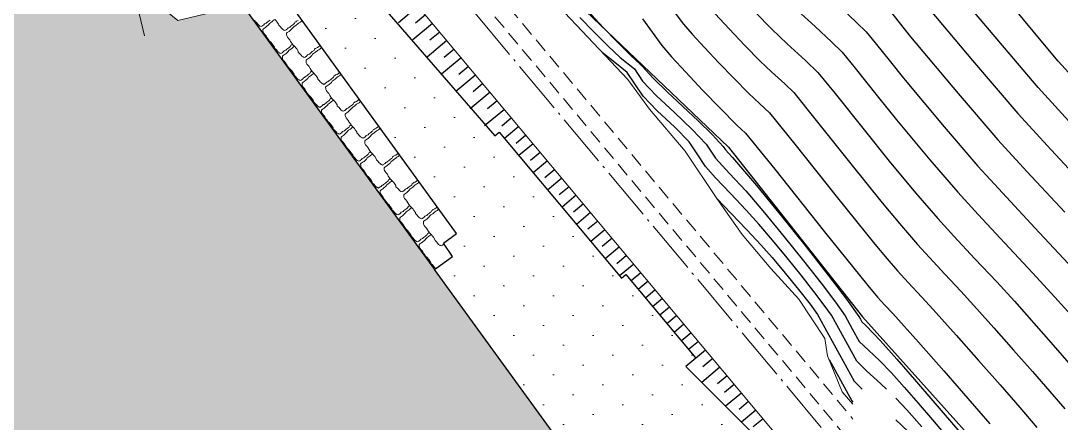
# Model space of a CAD drawing. Extents: x 62300 to 62638, y 108261 to 108784.
# Drawn here: x 62486.39 to 62532.82, y 108500.78 to 108518.75 of the extents above; entities that cross this region are included whole.
import ezdxf

# ---------------------------------------------------------------- set-up
doc = ezdxf.new("R2010")
doc.units = 0
doc.header["$MEASUREMENT"] = 0
for name, pattern in [('ACAD_ISO04W100', [30, 24, -3, 0, -3]), ('NASCOSTA', [9.525, 6.35, -3.175]), ('TRATTOPUNTO2', [12.7, 6.35, -3.175, 0, -3.175])]:
    doc.linetypes.add(name, pattern=pattern)
for name, color, linetype in [('colore lago', 131, 'Continuous'), ('curve livello 5m', 7, 'Continuous'), ('Limite fiume', 6, 'Continuous'), ('LIN010CO', 2, 'Continuous'), ('LIN010TR', 2, 'NASCOSTA'), ('LIN018CO', 6, 'Continuous'), ('LIN018TR', 6, 'NASCOSTA'), ('sezioni', 7, 'Continuous'), ('TalusHautBas', 7, 'Continuous')]:
    doc.layers.add(name, color=color, linetype=linetype)
doc.layers.add('Colori bordi', color=5, linetype='Continuous', plot=False)
doc.layers.add('no_plot', color=5, linetype='Continuous', plot=False)

msp = doc.modelspace()

# ---------------------------------------------------------------- hatches: boundary and pattern name
at = {"layer": 'colore lago', "linetype": 'Continuous', "lineweight": 0}
msp.add_hatch(color=256, dxfattribs=at).paths.add_polyline_path([(62547.915, 108426.777), (62544.897, 108437.007), (62544.493, 108444.651), (62545.356, 108452.699), (62543.608, 108459.606), (62537.06, 108468.431), (62530.397, 108473.862), (62527.61, 108478.063), (62523.513, 108483.362), (62517.305, 108489.509), (62515.162, 108489.283), (62513.59, 108490.987), (62513.852, 108495.246), (62504.852, 108507.641), (62496.282, 108519.444), (62493.401, 108518.757), (62485.503, 108525.16), (62484.758, 108528.288), (62471.397, 108544.28), (62471.521, 108544.381), (62471.307, 108544.63), (62466.582, 108550.14), (62461.323, 108555.669), (62452.234, 108564.908), (62445.975, 108571.355), (62438.597, 108578.993), (62431.968, 108586.051), (62422.759, 108596.383), (62419.614, 108600.43), (62408.579, 108615.912), (62402.883, 108625.049), (62402.431, 108624.768), (62397.589, 108621.762), (62392.271, 108618.46), (62379.582, 108610.581), (62385.62, 108600.92), (62400.115, 108577.726), (62397.691, 108576.2), (62399.555, 108573.013), (62400.542, 108570.997), (62402.182, 108566.645), (62403.779, 108562.376), (62405.518, 108558.228), (62408.196, 108552.888), (62411.192, 108547.807), (62415.156, 108541.54), (62417.677, 108537.481), (62418.985, 108535.375), (62423.804, 108527.74), (62427.401, 108522.066), (62428.917, 108522.33), (62431.999, 108520.483), (62435.209, 108517.103), (62435.248, 108508.375), (62442.532, 108497.745), (62448.327, 108490.271), (62457.902, 108478.106), (62469.007, 108462.331), (62468.89, 108461.981), (62477.152, 108449.843), (62486.864, 108436.011), (62496.889, 108418.536), (62504.8, 108403.974), (62555.468, 108403.974), (62553.625, 108410.285), (62549.503, 108421.578)])
at = {"layer": 'LIN010CO', "linetype": 'Continuous', "lineweight": 0}
h = msp.add_hatch(dxfattribs=at)
h.set_pattern_fill('DOTS', color=256, scale=20, angle=-45, style=0)
h.set_pattern_definition([(314.9999504, (171133.6369, 46447.5895), (1.325825598, 0.44194059), [0, -1.25])])
h.paths.add_polyline_path([(62504.878, 108507.605), (62505.742, 108508.232), (62505.354, 108508.795), (62505.963, 108509.256), (62498.597, 108519.418), (62499.167, 108519.911), (62493.894, 108527.02), (62493.514, 108526.744), (62492.516, 108530.933), (62507.543, 108513.616), (62507.737, 108513.778), (62513.187, 108507.255), (62513.381, 108507.417), (62516.504, 108503.679), (62516.063, 108503.311), (62524.715, 108494.745), (62523.716, 108493.899), (62524.201, 108493.33), (62513.852, 108495.246)])

# ---------------------------------------------------------------- linework, layer by layer
at = {"layer": 'Colori bordi', "linetype": 'Continuous', "lineweight": 0, "flags": 128}
msp.add_lwpolyline([(62513.852, 108495.246), (62504.852, 108507.641), (62496.282, 108519.444), (62493.401, 108518.757), (62485.503, 108525.16), (62484.758, 108528.288), (62471.397, 108544.28), (62471.521, 108544.381), (62471.307, 108544.63), (62466.582, 108550.14), (62461.323, 108555.669), (62452.234, 108564.908), (62445.975, 108571.355), (62438.597, 108578.993)], dxfattribs=at)
at = {"layer": 'curve livello 5m', "color": 2, "flags": 128}
for points in [[(62519.155, 108519.137), (62519.904, 108518.37), (62519.904, 108518.37), (62520.593, 108517.72), (62521.405, 108516.973), (62521.958, 108516.442), (62521.958, 108516.442), (62522.723, 108515.503), (62524.016, 108513.877), (62525.14, 108512.478), (62525.14, 108512.478), (62526.32, 108511.068), (62527.303, 108509.923), (62527.303, 108509.923), (62528.02, 108509.137), (62528.966, 108508.124), (62529.936, 108507.087), (62530.724, 108506.227), (62530.724, 108506.227), (62531.601, 108505.243), (62532.461, 108504.269), (62533.266, 108503.349)], [(62533.454, 108513.942), (62531.781, 108515.774), (62528.949, 108519.12)], [(62511.329, 108518.9), (62511.98, 108518.234), (62512.601, 108517.61), (62513.132, 108517.108), (62513.132, 108517.108), (62513.767, 108516.606), (62514.133, 108516.054), (62514.757, 108515.395), (62515.554, 108514.646), (62516.351, 108513.897), (62516.973, 108513.24), (62516.973, 108513.24), (62517.39, 108512.609), (62518.016, 108511.931), (62518.738, 108511.158), (62518.738, 108511.158), (62519.575, 108510.167), (62520.456, 108509.095), (62521.318, 108508.023), (62522.099, 108507.026), (62522.739, 108506.182), (62523.175, 108505.57), (62523.175, 108505.57), (62523.488, 108505.001), (62523.803, 108504.429), (62524.216, 108504.039), (62524.727, 108503.565), (62524.727, 108503.565), (62525.236, 108503.025), (62525.809, 108502.386), (62526.429, 108501.677), (62527.076, 108500.926), (62527.733, 108500.161)]]:
    msp.add_lwpolyline(points, dxfattribs=at)
at = {"layer": 'Limite fiume', "color": 2, "linetype": 'Continuous'}
msp.add_line((62494.752, 108521.551), (62504.852, 108507.641), dxfattribs=at)
at = {"layer": 'Limite fiume', "color": 2, "linetype": 'Continuous', "flags": 128}
msp.add_lwpolyline([(62504.852, 108507.641), (62505.646, 108508.229), (62505.251, 108508.812), (62505.83, 108509.251), (62498.441, 108519.457), (62499.034, 108519.89), (62493.887, 108526.95), (62493.528, 108526.685), (62492.516, 108530.933), (62507.543, 108513.616), (62507.737, 108513.778), (62513.187, 108507.255), (62513.381, 108507.417), (62516.504, 108503.679), (62516.063, 108503.311), (62524.663, 108494.702), (62523.716, 108493.899), (62524.201, 108493.33), (62513.852, 108495.246)], close=True, dxfattribs=at)
at = {"layer": 'LIN010CO', "linetype": 'Continuous', "lineweight": 0, "flags": 128}
for points in [[(62496.837, 108518.769), (62496.841, 108518.72), (62496.904, 108518.662), (62496.965, 108518.591), (62497.004, 108518.548), (62497.058, 108518.511), (62497.058, 108518.511), (62497.076, 108518.505), (62497.118, 108518.484), (62497.15, 108518.502), (62497.171, 108518.517), (62497.191, 108518.533), (62497.229, 108518.561), (62497.261, 108518.605), (62497.304, 108518.618), (62497.34, 108518.639), (62497.383, 108518.678), (62497.424, 108518.709), (62497.47, 108518.744), (62497.516, 108518.779)], [(62497.705, 108518.801), (62497.611, 108518.717), (62497.529, 108518.661), (62497.483, 108518.627), (62497.45, 108518.575), (62497.343, 108518.475), (62497.31, 108518.45), (62497.223, 108518.391), (62497.193, 108518.361), (62497.194, 108518.291), (62497.2, 108518.249), (62497.229, 108518.193), (62497.281, 108518.133), (62497.332, 108518.074), (62497.373, 108517.994), (62497.422, 108517.92), (62497.476, 108517.849), (62497.555, 108517.771), (62497.603, 108517.716), (62497.644, 108517.662), (62497.709, 108517.568), (62497.713, 108517.518), (62497.776, 108517.461), (62497.837, 108517.39), (62497.876, 108517.347), (62497.93, 108517.31), (62497.93, 108517.31), (62497.948, 108517.303), (62497.99, 108517.283), (62498.022, 108517.301), (62498.043, 108517.316), (62498.063, 108517.332), (62498.101, 108517.36), (62498.133, 108517.404), (62498.176, 108517.417), (62498.212, 108517.438), (62498.255, 108517.477), (62498.296, 108517.508), (62498.342, 108517.543), (62498.388, 108517.578), (62498.417, 108517.6), (62498.436, 108517.653), (62498.476, 108517.677), (62498.509, 108517.702)], [(62497.737, 108518.797), (62497.785, 108518.742), (62497.826, 108518.688), (62497.891, 108518.593), (62497.895, 108518.544), (62497.958, 108518.487), (62498.019, 108518.416), (62498.058, 108518.373), (62498.112, 108518.336), (62498.112, 108518.336), (62498.13, 108518.329), (62498.172, 108518.309), (62498.204, 108518.327), (62498.225, 108518.342), (62498.246, 108518.358), (62498.283, 108518.386), (62498.315, 108518.43), (62498.358, 108518.443), (62498.394, 108518.464), (62498.437, 108518.503), (62498.478, 108518.534), (62498.524, 108518.569), (62498.57, 108518.603), (62498.599, 108518.626), (62498.618, 108518.679), (62498.658, 108518.703), (62498.691, 108518.728), (62498.758, 108518.752)], [(62499.022, 108518.654), (62498.977, 108518.699), (62498.958, 108518.724), (62498.919, 108518.734), (62498.898, 108518.718), (62498.864, 108518.685), (62498.807, 108518.656), (62498.759, 108518.626), (62498.665, 108518.542), (62498.583, 108518.486), (62498.537, 108518.451), (62498.504, 108518.4), (62498.397, 108518.3), (62498.364, 108518.274), (62498.277, 108518.216), (62498.247, 108518.186), (62498.249, 108518.115), (62498.254, 108518.074), (62498.283, 108518.017), (62498.335, 108517.958), (62498.386, 108517.899), (62498.427, 108517.819), (62498.477, 108517.745), (62498.53, 108517.674), (62498.609, 108517.596), (62498.657, 108517.541), (62498.698, 108517.487), (62498.763, 108517.392), (62498.767, 108517.343), (62498.83, 108517.286), (62498.891, 108517.214), (62498.93, 108517.172), (62498.984, 108517.135), (62498.984, 108517.135), (62499.002, 108517.128), (62499.044, 108517.108), (62499.076, 108517.126), (62499.097, 108517.141), (62499.118, 108517.157), (62499.155, 108517.185), (62499.187, 108517.229), (62499.23, 108517.242), (62499.266, 108517.263), (62499.309, 108517.302), (62499.35, 108517.333), (62499.396, 108517.368), (62499.442, 108517.402), (62499.471, 108517.424), (62499.49, 108517.478), (62499.53, 108517.502), (62499.564, 108517.527), (62499.63, 108517.551), (62499.688, 108517.595), (62499.727, 108517.631), (62499.731, 108517.66), (62499.731, 108517.675)], [(62498.594, 108517.611), (62498.577, 108517.6), (62498.483, 108517.516), (62498.401, 108517.46), (62498.355, 108517.426), (62498.322, 108517.374), (62498.215, 108517.274), (62498.182, 108517.249), (62498.095, 108517.19), (62498.065, 108517.16), (62498.067, 108517.089), (62498.072, 108517.048), (62498.101, 108516.992), (62498.153, 108516.932), (62498.204, 108516.873), (62498.245, 108516.793), (62498.295, 108516.719), (62498.348, 108516.648), (62498.427, 108516.57), (62498.475, 108516.515), (62498.516, 108516.461), (62498.581, 108516.366), (62498.585, 108516.317), (62498.648, 108516.26), (62498.709, 108516.189), (62498.748, 108516.146), (62498.802, 108516.109), (62498.802, 108516.109), (62498.82, 108516.102), (62498.862, 108516.082), (62498.894, 108516.1), (62498.915, 108516.115), (62498.936, 108516.131), (62498.973, 108516.159), (62499.005, 108516.203), (62499.048, 108516.216), (62499.084, 108516.237), (62499.127, 108516.276), (62499.168, 108516.307), (62499.214, 108516.342), (62499.26, 108516.377), (62499.289, 108516.399), (62499.308, 108516.452), (62499.348, 108516.476), (62499.381, 108516.501)], [(62499.884, 108517.463), (62499.849, 108517.498), (62499.83, 108517.523), (62499.791, 108517.533), (62499.77, 108517.517), (62499.736, 108517.484), (62499.68, 108517.455), (62499.631, 108517.425), (62499.537, 108517.341), (62499.455, 108517.285), (62499.409, 108517.25), (62499.376, 108517.199), (62499.269, 108517.099), (62499.236, 108517.073), (62499.149, 108517.015), (62499.119, 108516.985), (62499.121, 108516.914), (62499.126, 108516.873), (62499.155, 108516.816), (62499.207, 108516.757), (62499.258, 108516.698), (62499.299, 108516.618), (62499.349, 108516.544), (62499.402, 108516.473), (62499.481, 108516.395), (62499.529, 108516.34), (62499.57, 108516.286), (62499.635, 108516.191), (62499.639, 108516.142), (62499.702, 108516.085), (62499.763, 108516.013), (62499.802, 108515.971), (62499.856, 108515.934), (62499.856, 108515.934), (62499.874, 108515.927), (62499.916, 108515.907), (62499.948, 108515.925), (62499.969, 108515.94), (62499.99, 108515.956), (62500.027, 108515.984), (62500.059, 108516.028), (62500.102, 108516.041), (62500.138, 108516.062), (62500.181, 108516.101), (62500.223, 108516.132), (62500.268, 108516.167), (62500.314, 108516.201), (62500.343, 108516.223), (62500.362, 108516.277), (62500.402, 108516.301), (62500.436, 108516.326), (62500.502, 108516.35), (62500.56, 108516.394), (62500.599, 108516.43), (62500.603, 108516.459), (62500.603, 108516.47)], [(62499.466, 108516.41), (62499.449, 108516.399), (62499.355, 108516.315), (62499.273, 108516.259), (62499.227, 108516.225), (62499.194, 108516.173), (62499.087, 108516.073), (62499.054, 108516.048), (62498.967, 108515.989), (62498.937, 108515.959), (62498.939, 108515.888), (62498.944, 108515.847), (62498.973, 108515.791), (62499.025, 108515.731), (62499.076, 108515.672), (62499.117, 108515.592), (62499.167, 108515.518), (62499.22, 108515.447), (62499.299, 108515.369), (62499.347, 108515.314), (62499.388, 108515.26), (62499.453, 108515.165), (62499.457, 108515.116), (62499.52, 108515.059), (62499.581, 108514.988), (62499.62, 108514.945), (62499.674, 108514.908), (62499.674, 108514.908), (62499.692, 108514.901), (62499.734, 108514.881), (62499.766, 108514.899), (62499.787, 108514.914), (62499.808, 108514.93), (62499.845, 108514.958), (62499.877, 108515.002), (62499.92, 108515.015), (62499.956, 108515.036), (62499.999, 108515.075), (62500.04, 108515.106), (62500.086, 108515.141), (62500.132, 108515.176), (62500.161, 108515.198), (62500.18, 108515.251), (62500.22, 108515.275), (62500.253, 108515.3)], [(62500.747, 108516.272), (62500.721, 108516.297), (62500.703, 108516.322), (62500.663, 108516.332), (62500.642, 108516.316), (62500.608, 108516.283), (62500.552, 108516.254), (62500.503, 108516.224), (62500.409, 108516.14), (62500.327, 108516.084), (62500.281, 108516.049), (62500.248, 108515.998), (62500.141, 108515.898), (62500.108, 108515.872), (62500.021, 108515.814), (62499.991, 108515.784), (62499.993, 108515.713), (62499.998, 108515.672), (62500.027, 108515.615), (62500.079, 108515.556), (62500.13, 108515.497), (62500.171, 108515.417), (62500.221, 108515.343), (62500.274, 108515.272), (62500.353, 108515.194), (62500.401, 108515.139), (62500.442, 108515.085), (62500.507, 108514.99), (62500.511, 108514.941), (62500.574, 108514.884), (62500.635, 108514.812), (62500.674, 108514.77), (62500.728, 108514.733), (62500.728, 108514.733), (62500.746, 108514.726), (62500.788, 108514.706), (62500.82, 108514.723), (62500.841, 108514.739), (62500.862, 108514.755), (62500.899, 108514.783), (62500.931, 108514.827), (62500.974, 108514.84), (62501.01, 108514.861), (62501.053, 108514.9), (62501.095, 108514.931), (62501.14, 108514.966), (62501.186, 108515), (62501.215, 108515.022), (62501.234, 108515.076), (62501.274, 108515.1), (62501.308, 108515.125), (62501.374, 108515.149), (62501.432, 108515.193), (62501.471, 108515.229), (62501.475, 108515.258), (62501.475, 108515.266)], [(62500.338, 108515.209), (62500.321, 108515.198), (62500.227, 108515.114), (62500.145, 108515.058), (62500.099, 108515.024), (62500.066, 108514.972), (62499.959, 108514.872), (62499.926, 108514.847), (62499.839, 108514.788), (62499.809, 108514.758), (62499.811, 108514.687), (62499.816, 108514.646), (62499.845, 108514.59), (62499.897, 108514.53), (62499.948, 108514.471), (62499.989, 108514.391), (62500.039, 108514.317), (62500.092, 108514.246), (62500.171, 108514.168), (62500.219, 108514.113), (62500.26, 108514.059), (62500.325, 108513.964), (62500.329, 108513.915), (62500.392, 108513.858), (62500.453, 108513.787), (62500.492, 108513.744), (62500.546, 108513.707), (62500.546, 108513.707), (62500.564, 108513.7), (62500.606, 108513.68), (62500.638, 108513.698), (62500.659, 108513.713), (62500.68, 108513.729), (62500.717, 108513.757), (62500.749, 108513.801), (62500.792, 108513.814), (62500.828, 108513.835), (62500.871, 108513.874), (62500.913, 108513.905), (62500.958, 108513.94), (62501.004, 108513.975), (62501.033, 108513.997), (62501.052, 108514.05), (62501.092, 108514.074), (62501.125, 108514.099)], [(62501.61, 108515.08), (62501.593, 108515.096), (62501.575, 108515.121), (62501.535, 108515.131), (62501.514, 108515.115), (62501.48, 108515.082), (62501.424, 108515.053), (62501.375, 108515.023), (62501.281, 108514.939), (62501.199, 108514.883), (62501.153, 108514.848), (62501.12, 108514.797), (62501.013, 108514.697), (62500.98, 108514.671), (62500.893, 108514.613), (62500.863, 108514.583), (62500.865, 108514.512), (62500.87, 108514.471), (62500.9, 108514.414), (62500.951, 108514.355), (62501.002, 108514.296), (62501.043, 108514.216), (62501.093, 108514.142), (62501.146, 108514.071), (62501.225, 108513.993), (62501.273, 108513.938), (62501.314, 108513.884), (62501.379, 108513.789), (62501.383, 108513.74), (62501.446, 108513.683), (62501.507, 108513.611), (62501.546, 108513.569), (62501.6, 108513.531), (62501.6, 108513.531), (62501.618, 108513.525), (62501.66, 108513.505), (62501.692, 108513.522), (62501.713, 108513.538), (62501.734, 108513.554), (62501.771, 108513.582), (62501.803, 108513.626), (62501.846, 108513.639), (62501.882, 108513.66), (62501.925, 108513.699), (62501.967, 108513.73), (62502.012, 108513.765), (62502.058, 108513.799), (62502.087, 108513.821), (62502.106, 108513.875), (62502.146, 108513.899), (62502.18, 108513.924), (62502.246, 108513.948), (62502.305, 108513.992), (62502.343, 108514.028), (62502.347, 108514.057), (62502.347, 108514.061)], [(62501.21, 108514.008), (62501.193, 108513.997), (62501.099, 108513.913), (62501.017, 108513.857), (62500.971, 108513.823), (62500.938, 108513.771), (62500.831, 108513.671), (62500.798, 108513.645), (62500.711, 108513.587), (62500.681, 108513.557), (62500.683, 108513.486), (62500.688, 108513.445), (62500.717, 108513.389), (62500.769, 108513.329), (62500.82, 108513.27), (62500.861, 108513.19), (62500.911, 108513.116), (62500.964, 108513.045), (62501.043, 108512.967), (62501.091, 108512.912), (62501.132, 108512.858), (62501.197, 108512.763), (62501.201, 108512.714), (62501.264, 108512.657), (62501.325, 108512.586), (62501.364, 108512.543), (62501.418, 108512.506), (62501.418, 108512.506), (62501.436, 108512.499), (62501.478, 108512.479), (62501.51, 108512.497), (62501.531, 108512.512), (62501.552, 108512.528), (62501.589, 108512.556), (62501.621, 108512.6), (62501.664, 108512.613), (62501.7, 108512.634), (62501.743, 108512.673), (62501.785, 108512.704), (62501.83, 108512.739), (62501.876, 108512.774), (62501.905, 108512.796), (62501.924, 108512.849), (62501.964, 108512.873), (62501.997, 108512.898)], [(62502.472, 108513.889), (62502.466, 108513.895), (62502.447, 108513.92), (62502.407, 108513.93), (62502.386, 108513.914), (62502.352, 108513.881), (62502.296, 108513.852), (62502.247, 108513.821), (62502.153, 108513.738), (62502.071, 108513.682), (62502.025, 108513.647), (62501.992, 108513.596), (62501.885, 108513.496), (62501.852, 108513.47), (62501.765, 108513.412), (62501.735, 108513.382), (62501.737, 108513.311), (62501.742, 108513.27), (62501.772, 108513.213), (62501.823, 108513.154), (62501.874, 108513.095), (62501.915, 108513.015), (62501.965, 108512.941), (62502.018, 108512.87), (62502.097, 108512.792), (62502.145, 108512.737), (62502.186, 108512.683), (62502.251, 108512.588), (62502.255, 108512.539), (62502.318, 108512.482), (62502.379, 108512.41), (62502.418, 108512.368), (62502.472, 108512.33), (62502.472, 108512.33), (62502.49, 108512.324), (62502.532, 108512.304), (62502.564, 108512.321), (62502.585, 108512.337), (62502.606, 108512.353), (62502.643, 108512.381), (62502.675, 108512.425), (62502.718, 108512.438), (62502.754, 108512.459), (62502.797, 108512.498), (62502.839, 108512.529), (62502.884, 108512.564), (62502.93, 108512.598), (62502.959, 108512.62), (62502.978, 108512.674), (62503.018, 108512.698), (62503.052, 108512.723), (62503.118, 108512.747), (62503.177, 108512.791), (62503.215, 108512.827), (62503.219, 108512.856), (62503.219, 108512.857)], [(62502.082, 108512.807), (62502.065, 108512.796), (62501.971, 108512.712), (62501.889, 108512.656), (62501.843, 108512.622), (62501.81, 108512.57), (62501.703, 108512.47), (62501.67, 108512.444), (62501.583, 108512.386), (62501.553, 108512.356), (62501.555, 108512.285), (62501.56, 108512.244), (62501.59, 108512.187), (62501.641, 108512.128), (62501.692, 108512.069), (62501.733, 108511.989), (62501.783, 108511.915), (62501.836, 108511.844), (62501.915, 108511.766), (62501.963, 108511.711), (62502.004, 108511.657), (62502.069, 108511.562), (62502.073, 108511.513), (62502.136, 108511.456), (62502.197, 108511.385), (62502.236, 108511.342), (62502.29, 108511.305), (62502.29, 108511.305), (62502.308, 108511.298), (62502.35, 108511.278), (62502.382, 108511.296), (62502.403, 108511.311), (62502.424, 108511.327), (62502.461, 108511.355), (62502.493, 108511.399), (62502.536, 108511.412), (62502.572, 108511.433), (62502.615, 108511.472), (62502.657, 108511.503), (62502.702, 108511.538), (62502.748, 108511.572), (62502.777, 108511.595), (62502.796, 108511.648), (62502.836, 108511.672), (62502.869, 108511.697)], [(62503.32, 108512.717), (62503.319, 108512.719), (62503.279, 108512.729), (62503.258, 108512.713), (62503.224, 108512.68), (62503.168, 108512.651), (62503.119, 108512.62), (62503.025, 108512.537), (62502.943, 108512.481), (62502.897, 108512.446), (62502.864, 108512.395), (62502.757, 108512.295), (62502.724, 108512.269), (62502.638, 108512.211), (62502.607, 108512.181), (62502.609, 108512.11), (62502.614, 108512.069), (62502.644, 108512.012), (62502.695, 108511.953), (62502.746, 108511.894), (62502.787, 108511.814), (62502.837, 108511.74), (62502.89, 108511.669), (62502.969, 108511.591), (62503.017, 108511.536), (62503.058, 108511.482), (62503.123, 108511.387), (62503.127, 108511.338), (62503.19, 108511.281), (62503.251, 108511.209), (62503.29, 108511.167), (62503.344, 108511.129), (62503.344, 108511.129), (62503.362, 108511.123), (62503.404, 108511.103), (62503.436, 108511.12), (62503.457, 108511.136), (62503.478, 108511.152), (62503.515, 108511.18), (62503.547, 108511.224), (62503.59, 108511.237), (62503.626, 108511.258), (62503.669, 108511.297), (62503.711, 108511.328), (62503.756, 108511.363), (62503.802, 108511.397), (62503.831, 108511.419), (62503.85, 108511.473), (62503.89, 108511.497), (62503.924, 108511.522), (62503.99, 108511.546), (62504.049, 108511.59), (62504.087, 108511.626), (62504.091, 108511.653)], [(62502.954, 108511.606), (62502.937, 108511.595), (62502.843, 108511.511), (62502.761, 108511.455), (62502.715, 108511.42), (62502.682, 108511.369), (62502.575, 108511.269), (62502.542, 108511.243), (62502.455, 108511.185), (62502.425, 108511.155), (62502.427, 108511.084), (62502.432, 108511.043), (62502.462, 108510.986), (62502.513, 108510.927), (62502.564, 108510.868), (62502.605, 108510.788), (62502.655, 108510.714), (62502.708, 108510.643), (62502.787, 108510.565), (62502.835, 108510.51), (62502.876, 108510.456), (62502.941, 108510.361), (62502.945, 108510.312), (62503.008, 108510.255), (62503.069, 108510.184), (62503.108, 108510.141), (62503.162, 108510.104), (62503.162, 108510.104), (62503.18, 108510.097), (62503.222, 108510.077), (62503.254, 108510.095), (62503.275, 108510.11), (62503.296, 108510.126), (62503.333, 108510.154), (62503.365, 108510.198), (62503.408, 108510.211), (62503.444, 108510.232), (62503.487, 108510.271), (62503.529, 108510.302), (62503.574, 108510.337), (62503.62, 108510.371), (62503.649, 108510.394), (62503.668, 108510.447), (62503.708, 108510.471), (62503.741, 108510.496)], [(62504.188, 108511.519), (62504.151, 108511.528), (62504.13, 108511.512), (62504.096, 108511.479), (62504.04, 108511.45), (62503.991, 108511.419), (62503.897, 108511.336), (62503.815, 108511.28), (62503.769, 108511.245), (62503.736, 108511.194), (62503.629, 108511.093), (62503.596, 108511.068), (62503.51, 108511.01), (62503.479, 108510.98), (62503.481, 108510.909), (62503.486, 108510.868), (62503.516, 108510.811), (62503.567, 108510.752), (62503.618, 108510.693), (62503.659, 108510.613), (62503.709, 108510.539), (62503.762, 108510.468), (62503.841, 108510.39), (62503.889, 108510.335), (62503.93, 108510.281), (62503.995, 108510.186), (62504, 108510.137), (62504.062, 108510.08), (62504.123, 108510.008), (62504.162, 108509.966), (62504.216, 108509.928), (62504.216, 108509.928), (62504.234, 108509.922), (62504.276, 108509.902), (62504.308, 108509.919), (62504.329, 108509.935), (62504.35, 108509.951), (62504.387, 108509.979), (62504.419, 108510.023), (62504.462, 108510.036), (62504.499, 108510.057), (62504.541, 108510.096), (62504.583, 108510.127), (62504.628, 108510.162), (62504.674, 108510.196), (62504.703, 108510.218), (62504.722, 108510.272), (62504.762, 108510.296), (62504.796, 108510.321), (62504.862, 108510.345), (62504.921, 108510.389), (62504.959, 108510.425), (62504.962, 108510.449)], [(62503.826, 108510.405), (62503.809, 108510.394), (62503.715, 108510.31), (62503.633, 108510.254), (62503.587, 108510.219), (62503.554, 108510.168), (62503.447, 108510.068), (62503.414, 108510.042), (62503.328, 108509.984), (62503.297, 108509.954), (62503.299, 108509.883), (62503.304, 108509.842), (62503.334, 108509.785), (62503.385, 108509.726), (62503.436, 108509.667), (62503.477, 108509.587), (62503.527, 108509.513), (62503.58, 108509.442), (62503.659, 108509.364), (62503.707, 108509.309), (62503.748, 108509.255), (62503.813, 108509.16), (62503.817, 108509.111), (62503.88, 108509.054), (62503.941, 108508.982), (62503.98, 108508.94), (62504.034, 108508.903), (62504.034, 108508.903), (62504.052, 108508.896), (62504.094, 108508.876), (62504.126, 108508.894), (62504.147, 108508.909), (62504.168, 108508.925), (62504.205, 108508.953), (62504.237, 108508.997), (62504.28, 108509.01), (62504.316, 108509.031), (62504.359, 108509.07), (62504.401, 108509.101), (62504.446, 108509.136), (62504.492, 108509.17), (62504.521, 108509.192), (62504.54, 108509.246), (62504.58, 108509.27), (62504.613, 108509.295)], [(62505.057, 108510.319), (62505.023, 108510.327), (62505.002, 108510.311), (62504.968, 108510.278), (62504.912, 108510.249), (62504.863, 108510.218), (62504.769, 108510.135), (62504.687, 108510.079), (62504.641, 108510.044), (62504.608, 108509.993), (62504.501, 108509.892), (62504.468, 108509.867), (62504.382, 108509.809), (62504.351, 108509.779), (62504.353, 108509.708), (62504.358, 108509.667), (62504.388, 108509.61), (62504.439, 108509.551), (62504.49, 108509.492), (62504.531, 108509.412), (62504.581, 108509.338), (62504.634, 108509.267), (62504.713, 108509.189), (62504.761, 108509.134), (62504.802, 108509.08), (62504.867, 108508.985), (62504.872, 108508.936), (62504.934, 108508.879), (62504.995, 108508.807), (62505.034, 108508.765), (62505.088, 108508.727), (62505.088, 108508.727), (62505.106, 108508.721), (62505.148, 108508.701), (62505.18, 108508.718), (62505.201, 108508.734), (62505.222, 108508.75), (62505.259, 108508.778), (62505.267, 108508.788)], [(62504.698, 108509.203), (62504.681, 108509.193), (62504.587, 108509.109), (62504.505, 108509.053), (62504.459, 108509.018), (62504.426, 108508.967), (62504.319, 108508.867), (62504.286, 108508.841), (62504.2, 108508.783), (62504.169, 108508.753), (62504.171, 108508.682), (62504.176, 108508.641), (62504.206, 108508.584), (62504.257, 108508.525), (62504.308, 108508.466), (62504.349, 108508.386), (62504.399, 108508.312), (62504.452, 108508.241), (62504.531, 108508.163), (62504.579, 108508.108), (62504.62, 108508.054), (62504.685, 108507.959), (62504.69, 108507.91), (62504.752, 108507.853), (62504.813, 108507.781), (62504.852, 108507.739), (62504.906, 108507.702), (62504.906, 108507.702), (62504.924, 108507.695), (62504.925, 108507.695)]]:
    msp.add_lwpolyline(points, dxfattribs=at)
at = {"layer": 'LIN010TR', "lineweight": 0, "ltscale": 0.1, "flags": 128}
for points in [[(62486.783, 108544.942), (62492.637, 108537.936), (62523.523, 108500.966)], [(62486.783, 108543.779), (62492.637, 108536.772), (62523.523, 108499.803)]]:
    msp.add_lwpolyline(points, dxfattribs=at)
at = {"layer": 'LIN010TR', "linetype": 'TRATTOPUNTO2', "lineweight": 0, "ltscale": 5, "flags": 128}
msp.add_lwpolyline([(62486.439, 108540.988), (62491.902, 108518.07)], dxfattribs=at)
at = {"layer": 'LIN018CO', "color": 2}
for p, q in [((62504.121, 108519.395), (62503.241, 108518.66)), ((62504.762, 108518.628), (62503.882, 108517.892)), ((62504.442, 108519.012), (62504.003, 108518.645)), ((62505.083, 108518.244), (62504.644, 108517.878)), ((62505.403, 108517.86), (62504.523, 108517.125)), ((62505.724, 108517.477), (62505.285, 108517.11)), ((62506.045, 108517.093), (62505.164, 108516.357)), ((62506.686, 108516.326), (62505.805, 108515.59)), ((62506.365, 108516.709), (62505.927, 108516.343)), ((62507.006, 108515.942), (62506.568, 108515.576)), ((62507.327, 108515.558), (62506.446, 108514.822)), ((62507.647, 108515.174), (62507.209, 108514.808)), ((62507.968, 108514.791), (62507.087, 108514.055)), ((62508.289, 108514.407), (62507.85, 108514.041)), ((62508.609, 108514.023), (62507.975, 108513.493)), ((62508.93, 108513.64), (62508.491, 108513.273)), ((62509.25, 108513.256), (62508.616, 108512.726)), ((62509.571, 108512.872), (62509.132, 108512.506)), ((62509.891, 108512.489), (62509.257, 108511.959)), ((62510.212, 108512.105), (62509.773, 108511.738)), ((62510.533, 108511.721), (62509.898, 108511.191)), ((62510.853, 108511.337), (62510.415, 108510.971)), ((62511.174, 108510.954), (62510.539, 108510.424)), ((62511.494, 108510.57), (62511.056, 108510.204)), ((62511.815, 108510.186), (62511.181, 108509.656)), ((62512.135, 108509.803), (62511.697, 108509.436)), ((62512.456, 108509.419), (62511.822, 108508.889)), ((62512.777, 108509.035), (62512.338, 108508.669)), ((62513.097, 108508.651), (62512.463, 108508.121)), ((62513.418, 108508.268), (62512.979, 108507.901)), ((62513.738, 108507.884), (62513.104, 108507.354)), ((62514.059, 108507.5), (62513.62, 108507.134)), ((62514.379, 108507.117), (62513.939, 108506.749)), ((62514.7, 108506.733), (62514.261, 108506.366)), ((62515.021, 108506.349), (62514.58, 108505.981)), ((62515.341, 108505.965), (62514.903, 108505.599)), ((62515.662, 108505.582), (62515.221, 108505.214)), ((62515.982, 108505.198), (62515.544, 108504.832)), ((62516.303, 108504.814), (62515.863, 108504.446)), ((62516.623, 108504.431), (62516.185, 108504.064)), ((62516.944, 108504.047), (62516.063, 108503.311)), ((62517.585, 108503.279), (62516.773, 108502.601)), ((62517.265, 108503.663), (62516.826, 108503.297)), ((62517.906, 108502.896), (62517.471, 108502.532)), ((62518.226, 108502.512), (62517.793, 108502.15)), ((62518.547, 108502.128), (62517.837, 108501.535)), ((62518.867, 108501.745), (62518.438, 108501.386)), ((62519.188, 108501.361), (62518.547, 108500.825)), ((62519.509, 108500.977), (62519.074, 108500.614))]:
    msp.add_line(p, q, dxfattribs=at)
at = {"layer": 'LIN018TR', "linetype": 'ACAD_ISO04W100', "lineweight": 0, "ltscale": 0.1, "flags": 128}
msp.add_lwpolyline([(62486.783, 108542.878), (62523.523, 108498.901)], dxfattribs=at)
at = {"layer": 'no_plot', "flags": 128}
for points in [[(62534.541, 108514.903), (62532.676, 108516.944), (62532.676, 108516.944), (62531.99, 108517.756), (62528.544, 108521.936)], [(62526.416, 108519.884), (62528.854, 108516.97), (62530.885, 108514.604), (62532.367, 108512.981), (62534.322, 108510.888)], [(62511.67, 108519.202), (62512.375, 108518.443), (62513.004, 108517.805), (62513.615, 108517.202), (62514.026, 108516.813), (62514.081, 108516.769), (62514.112, 108516.722), (62514.607, 108516.18), (62515.234, 108515.57), (62515.926, 108514.925), (62516.618, 108514.28), (62517.244, 108513.671), (62517.737, 108513.131), (62517.834, 108512.984), (62518.147, 108512.647), (62519.212, 108511.386), (62520.332, 108510.024), (62521.429, 108508.659), (62522.422, 108507.392), (62523.236, 108506.319), (62523.79, 108505.54), (62523.852, 108505.427), (62523.915, 108505.313), (62524.099, 108505.141), (62524.747, 108504.452), (62525.477, 108503.639), (62526.266, 108502.736), (62527.09, 108501.78), (62527.927, 108500.806), (62528.751, 108499.85)], [(62515.548, 108519.139), (62515.967, 108518.59), (62516.347, 108518.155), (62516.895, 108517.557), (62517.543, 108516.869), (62518.219, 108516.165), (62518.857, 108515.518), (62519.363, 108515.044), (62519.799, 108514.633), (62520.93, 108513.245), (62522.84, 108510.842), (62524.502, 108508.775), (62525.053, 108508.117), (62525.511, 108507.582), (62525.986, 108507.065), (62526.594, 108506.415), (62527.109, 108505.857), (62528.125, 108504.717), (62529.13, 108503.58), (62530.09, 108502.487), (62530.969, 108501.476), (62531.733, 108500.589)], [(62517.367, 108519.055), (62517.991, 108518.381), (62518.7, 108517.637), (62519.38, 108516.944), (62519.883, 108516.469), (62520.476, 108515.925), (62520.878, 108515.538), (62521.826, 108514.374), (62523.428, 108512.359), (62524.821, 108510.626), (62525.686, 108509.592), (62526.407, 108508.752), (62526.933, 108508.176), (62527.627, 108507.434), (62528.338, 108506.672), (62528.917, 108506.042), (62529.808, 108505.042), (62530.69, 108504.045), (62531.531, 108503.086), (62532.302, 108502.199), (62532.973, 108501.421)], [(62521.05, 108519.203), (62521.83, 108518.486), (62522.561, 108517.811), (62523.037, 108517.347), (62523.619, 108516.632), (62524.603, 108515.394), (62525.459, 108514.329), (62526.953, 108512.543), (62528.198, 108511.093), (62529.107, 108510.098), (62530.305, 108508.815), (62531.533, 108507.501), (62532.532, 108506.412), (62533.388, 108505.451)], [(62523.027, 108519.288), (62523.687, 108518.675), (62524.116, 108518.252), (62524.516, 108517.761), (62525.191, 108516.911), (62525.778, 108516.181), (62527.587, 108514.019), (62529.094, 108512.263), (62530.194, 108511.059), (62531.644, 108509.506), (62533.131, 108507.915)], [(62525.195, 108519.156), (62525.589, 108518.667), (62526.097, 108518.032), (62528.221, 108515.495), (62529.989, 108513.434), (62531.281, 108512.02), (62532.983, 108510.197)], [(62514.124, 108518.828), (62514.561, 108518.232), (62514.993, 108517.643), (62515.432, 108517.141), (62516.066, 108516.449), (62516.814, 108515.654), (62517.597, 108514.84), (62518.333, 108514.092), (62518.72, 108513.728), (62520.034, 108512.116), (62522.253, 108509.325), (62524.183, 108506.923), (62524.616, 108506.412), (62524.949, 108506.052), (62525.301, 108505.672), (62526.442, 108504.392), (62527.571, 108503.115), (62528.648, 108501.888), (62529.635, 108500.753)], [(62525.023, 108502.303), (62524.783, 108502.529), (62524.106, 108503.141), (62523.691, 108503.546), (62523.691, 108503.546), (62523.124, 108504.575), (62522.56, 108505.6), (62522.242, 108506.046), (62521.776, 108506.66), (62521.207, 108507.386), (62520.58, 108508.167), (62519.938, 108508.947), (62519.328, 108509.67), (62519.328, 108509.67), (62518.764, 108510.288), (62518.053, 108511.035), (62517.384, 108511.74), (62516.946, 108512.234), (62516.946, 108512.234), (62516.571, 108512.804), (62516.209, 108513.349), (62516.209, 108513.349), (62515.575, 108514.001), (62514.79, 108514.732), (62514.154, 108515.386), (62514.154, 108515.386), (62513.791, 108515.937), (62513.452, 108516.443), (62513.452, 108516.443), (62512.903, 108516.883), (62512.337, 108517.327)], [(62517.447, 108510.814), (62518.09, 108510.14), (62518.78, 108509.417), (62519.416, 108508.74), (62519.919, 108508.181), (62520.502, 108507.486), (62521.097, 108506.749), (62521.609, 108506.091), (62521.944, 108505.63), (62522.76, 108504.149), (62523.579, 108502.662), (62523.937, 108502.303)], [(62522.454, 108503.618), (62523.468, 108501.778), (62523.523, 108501.721)], [(62526.592, 108500.618), (62525.928, 108501.373), (62525.438, 108501.901)], [(62525.438, 108500.935), (62525.983, 108500.415)]]:
    msp.add_lwpolyline(points, dxfattribs=at)
at = {"layer": 'sezioni', "linetype": 'Continuous', "lineweight": 0}
msp.add_line((62493.674, 108531.901), (62524.715, 108494.745), dxfattribs=at)
at = {"layer": 'sezioni', "linetype": 'Continuous', "lineweight": 0, "flags": 128}
msp.add_lwpolyline([(62523.523, 108501.635), (62523.04, 108502.181), (62522.384, 108503.789), (62522.265, 108504.564), (62521.103, 108506.321), (62519.852, 108507.691), (62518.571, 108509.21), (62517.447, 108510.814), (62516.041, 108512.918), (62514.44, 108514.804), (62513.479, 108516.121), (62512.198, 108517.473), (62509.886, 108519.928), (62508.783, 108521.102), (62508, 108522.241), (62507.501, 108523.45), (62507.064, 108524.292), (62504.467, 108527.208), (62502.093, 108528.83), (62500.442, 108530.191), (62499.4, 108531.059), (62498.473, 108532.507), (62496.302, 108534.794), (62493.868, 108538.025)], dxfattribs=at)
at = {"layer": 'TalusHautBas', "color": 2, "linetype": 'Continuous'}
for p, q in [((62510.253, 108520.471), (62517.968, 108513.098)), ((62517.968, 108513.098), (62523.943, 108505.533)), ((62531.239, 108497.415), (62523.943, 108505.533))]:
    msp.add_line(p, q, dxfattribs=at)

doc.saveas('drawing.dxf')
